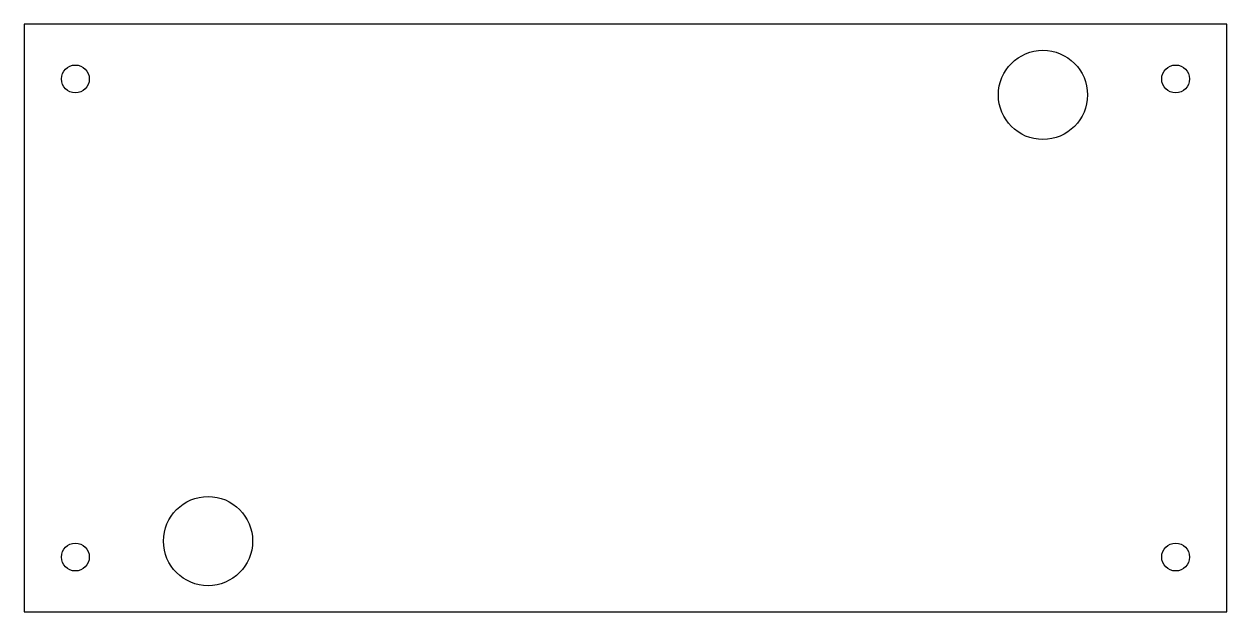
# Model space of a CAD drawing. Header units: millimetres. Extents: x -21.6 to 21.6, y -10.5 to 10.5.
import ezdxf

# ---------------------------------------------------------------- set-up
doc = ezdxf.new("R2010")
doc.units = ezdxf.units.MM
doc.layers.get('0').update_dxf_attribs({"linetype": 'CONTINUOUS'})

msp = doc.modelspace()

# ---------------------------------------------------------------- linework, layer by layer
msp.add_lwpolyline([(-21.59, -10.541), (21.59, -10.541), (21.59, 10.541), (-21.59, 10.541)], close=True)
msp.add_lwpolyline([(-21.59, -10.541), (21.59, -10.541), (21.59, 10.541), (-21.59, 10.541)], close=True)
for centre, radius in [((14.986, 8.001), 1.6), ((14.986, 8.001), 1.6), ((-19.7485, 8.5725), 0.5), ((-19.7485, 8.5725), 0.5), ((19.7485, 8.5725), 0.5), ((19.7485, 8.5725), 0.5), ((-14.986, -8.001), 1.6), ((-14.986, -8.001), 1.6), ((-19.7485, -8.5725), 0.5), ((-19.7485, -8.5725), 0.5), ((19.7485, -8.5725), 0.5), ((19.7485, -8.5725), 0.5)]:
    msp.add_circle(centre, radius)

doc.saveas('drawing.dxf')
